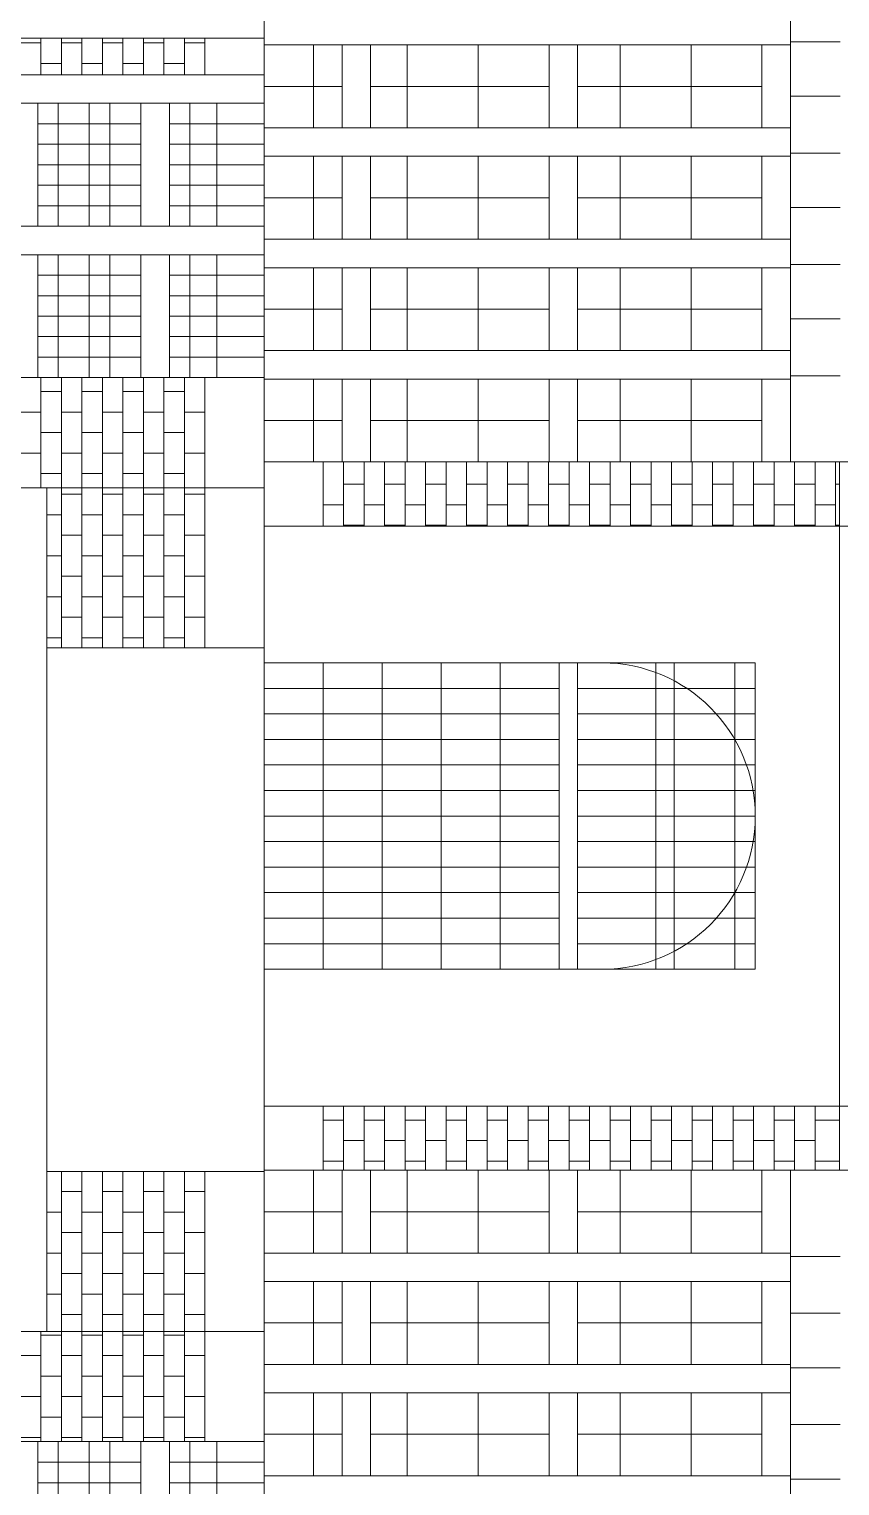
# Model space of a CAD drawing. Header units: inches. Extents: x -1530 to 385, y -443 to 699.
# Drawn here: x 183.15 to 184.634, y 31.073 to 33.737 of the extents above; entities that cross this region are included whole.
import ezdxf

# ---------------------------------------------------------------- set-up
doc = ezdxf.new("R2010")
doc.units = ezdxf.units.IN
doc.header["$LTSCALE"] = 0.5
doc.header["$MEASUREMENT"] = 0
doc.layers.add('03Cut', color=5, linetype='Continuous', lineweight=0)
doc.layers.add('04Score', color=2, linetype='Continuous', lineweight=0)

msp = doc.modelspace()

# ---------------------------------------------------------------- linework, layer by layer
at = {"layer": '03Cut'}
for p, q in [((183.5802, 34.7033), (183.5802, 29.528)), ((184.5434, 34.5222), (184.5434, 32.9457)), ((184.6342, 33.7139), (184.5434, 33.7139)), ((182.5428, 33.6534), (183.5802, 33.6534)), ((184.5434, 33.6142), (184.6342, 33.6142)), ((184.6342, 33.5103), (184.5434, 33.5103)), ((184.5434, 33.4106), (184.6342, 33.4106)), ((184.6342, 33.3067), (184.5434, 33.3067)), ((184.5434, 33.207), (184.6342, 33.207)), ((181.5461, 33.0996), (183.5802, 33.0996)), ((184.6342, 33.1031), (184.5434, 33.1031)), ((184.8742, 32.9457), (183.5802, 32.9457)), ((182.2862, 32.8984), (183.5802, 32.8984)), ((184.8742, 32.8283), (184.6334, 32.8283)), ((184.6334, 32.8283), (184.6334, 31.7679)), ((183.1827, 32.6058), (183.5802, 32.6058)), ((183.1827, 32.6058), (183.1827, 31.648)), ((184.8742, 31.7679), (184.6334, 31.7679)), ((183.1827, 31.648), (183.5802, 31.648)), ((184.8742, 31.6505), (183.5802, 31.6505)), ((184.5434, 30.0739), (184.5434, 31.6505)), ((184.6342, 31.493), (184.5434, 31.493)), ((184.5434, 31.3891), (184.6342, 31.3891)), ((182.2862, 31.3554), (183.5802, 31.3554)), ((184.6342, 31.2894), (184.5434, 31.2894)), ((184.5434, 31.1855), (184.6342, 31.1855)), ((181.2895, 31.1542), (183.5802, 31.1542)), ((184.6342, 31.0858), (184.5434, 31.0858))]:
    msp.add_line(p, q, dxfattribs=at)
at = {"layer": '04Score'}
for p, q in [((182.5835, 33.7205), (183.5802, 33.7205)), ((183.4721, 33.7205), (183.4721, 33.6534)), ((184.5434, 33.7079), (183.5802, 33.7079)), ((183.6709, 33.5564), (183.6709, 33.7079)), ((183.723, 33.7079), (183.723, 33.5564)), ((183.7751, 33.7079), (183.7751, 33.5564)), ((183.8418, 33.5564), (183.8418, 33.7079)), ((183.9717, 33.7079), (183.9717, 33.5564)), ((184.1016, 33.7079), (184.1016, 33.5564)), ((184.1537, 33.7079), (184.1537, 33.5564)), ((184.2315, 33.5564), (184.2315, 33.7079)), ((184.3614, 33.7079), (184.3614, 33.5564)), ((184.4912, 33.7079), (184.4912, 33.5564)), ((183.723, 33.6321), (183.5802, 33.6321)), ((183.7751, 33.6321), (184.1016, 33.6321)), ((184.1537, 33.6321), (184.4912, 33.6321)), ((183.5802, 33.6013), (182.6357, 33.6013)), ((183.1662, 33.6013), (183.1662, 33.3765)), ((183.2038, 33.6013), (183.2038, 33.3765)), ((183.2605, 33.6013), (183.2605, 33.3765)), ((183.2981, 33.6013), (183.2981, 33.3765)), ((183.3548, 33.3765), (183.3548, 33.6013)), ((183.407, 33.6013), (183.407, 33.3765)), ((183.4445, 33.6013), (183.4445, 33.3765)), ((183.4936, 33.6013), (183.4936, 33.3765)), ((183.3548, 33.5638), (183.1662, 33.5638)), ((183.5802, 33.5638), (183.407, 33.5638)), ((183.5802, 33.5564), (184.5434, 33.5564)), ((183.3548, 33.5263), (183.1662, 33.5263)), ((183.5802, 33.5263), (183.407, 33.5263)), ((183.1662, 33.4889), (183.3548, 33.4889)), ((183.407, 33.4889), (183.5802, 33.4889)), ((184.5434, 33.5043), (183.5802, 33.5043)), ((183.6709, 33.3528), (183.6709, 33.5043)), ((183.723, 33.5043), (183.723, 33.3528)), ((183.7751, 33.5043), (183.7751, 33.3528)), ((183.8418, 33.3528), (183.8418, 33.5043)), ((183.9717, 33.5043), (183.9717, 33.3528)), ((184.1016, 33.5043), (184.1016, 33.3528)), ((184.1537, 33.5043), (184.1537, 33.3528)), ((184.2315, 33.3528), (184.2315, 33.5043)), ((184.3614, 33.5043), (184.3614, 33.3528)), ((184.4912, 33.5043), (184.4912, 33.3528)), ((183.3548, 33.4514), (183.1662, 33.4514)), ((183.5802, 33.4514), (183.407, 33.4514)), ((183.723, 33.4285), (183.5802, 33.4285)), ((183.7751, 33.4285), (184.1016, 33.4285)), ((184.1537, 33.4285), (184.4912, 33.4285)), ((183.3548, 33.414), (183.1662, 33.414)), ((183.5802, 33.414), (183.407, 33.414)), ((183.5802, 33.3765), (182.6357, 33.3765)), ((183.5802, 33.3528), (184.5434, 33.3528)), ((183.5802, 33.3244), (182.6357, 33.3244)), ((183.1662, 33.3244), (183.1662, 33.0996)), ((183.2038, 33.3244), (183.2038, 33.0996)), ((183.2605, 33.3244), (183.2605, 33.0996)), ((183.2981, 33.3244), (183.2981, 33.0996)), ((183.3548, 33.0996), (183.3548, 33.3244)), ((183.407, 33.3244), (183.407, 33.0996)), ((183.4445, 33.3244), (183.4445, 33.0996)), ((183.4936, 33.3244), (183.4936, 33.0996)), ((184.5434, 33.3007), (183.5802, 33.3007)), ((183.6709, 33.1492), (183.6709, 33.3007)), ((183.723, 33.3007), (183.723, 33.1492)), ((183.7751, 33.3007), (183.7751, 33.1492)), ((183.8418, 33.1492), (183.8418, 33.3007)), ((183.9717, 33.3007), (183.9717, 33.1492)), ((184.1016, 33.3007), (184.1016, 33.1492)), ((184.1537, 33.3007), (184.1537, 33.1492)), ((184.2315, 33.1492), (184.2315, 33.3007)), ((184.3614, 33.3007), (184.3614, 33.1492)), ((184.4912, 33.3007), (184.4912, 33.1492)), ((183.3548, 33.2869), (183.1662, 33.2869)), ((183.5802, 33.2869), (183.407, 33.2869)), ((183.3548, 33.2495), (183.1662, 33.2495)), ((183.5802, 33.2495), (183.407, 33.2495)), ((183.723, 33.225), (183.5802, 33.225)), ((183.7751, 33.225), (184.1016, 33.225)), ((184.1537, 33.225), (184.4912, 33.225)), ((183.1662, 33.212), (183.3548, 33.212)), ((183.407, 33.212), (183.5802, 33.212)), ((183.3548, 33.1746), (183.1662, 33.1746)), ((183.5802, 33.1746), (183.407, 33.1746)), ((183.3548, 33.1371), (183.1662, 33.1371)), ((183.5802, 33.1371), (183.407, 33.1371)), ((183.5802, 33.1492), (184.5434, 33.1492)), ((183.4721, 32.6058), (183.4721, 33.0996)), ((184.5434, 33.0971), (183.5802, 33.0971)), ((183.6709, 32.9457), (183.6709, 33.0971)), ((183.723, 33.0971), (183.723, 32.9457)), ((183.7751, 33.0971), (183.7751, 32.9457)), ((183.8418, 32.9457), (183.8418, 33.0971)), ((183.9717, 33.0971), (183.9717, 32.9457)), ((184.1016, 33.0971), (184.1016, 32.9457)), ((184.1537, 33.0971), (184.1537, 32.9457)), ((184.2315, 32.9457), (184.2315, 33.0971)), ((184.3614, 33.0971), (184.3614, 32.9457)), ((184.4912, 33.0971), (184.4912, 32.9457)), ((183.723, 33.0214), (183.5802, 33.0214)), ((183.7751, 33.0214), (184.1016, 33.0214)), ((184.1537, 33.0214), (184.4912, 33.0214)), ((183.6884, 32.8283), (183.6884, 32.9457)), ((184.6334, 32.8283), (184.6334, 32.9457)), ((183.1827, 32.6058), (183.1827, 32.8984)), ((184.6334, 32.8283), (183.5802, 32.8283)), ((183.5802, 32.5782), (184.4789, 32.5782)), ((183.6882, 32.0179), (183.6882, 32.5782)), ((183.7962, 32.0179), (183.7962, 32.5782)), ((183.9042, 32.0179), (183.9042, 32.5782)), ((184.0122, 32.0179), (184.0122, 32.5782)), ((184.1202, 32.0179), (184.1202, 32.5782)), ((184.1537, 32.0179), (184.1537, 32.5782)), ((184.2972, 32.0179), (184.2972, 32.5782)), ((184.3307, 32.0179), (184.3307, 32.5782)), ((184.4414, 32.0179), (184.4414, 32.5782)), ((184.4789, 32.5782), (184.4789, 32.0179)), ((183.5802, 32.5315), (184.1202, 32.5315)), ((184.1537, 32.5315), (184.4789, 32.5315)), ((183.5802, 32.4848), (184.1202, 32.4848)), ((184.1537, 32.4848), (184.4789, 32.4848)), ((183.5802, 32.4381), (184.1202, 32.4381)), ((184.1537, 32.4381), (184.4789, 32.4381)), ((183.5802, 32.3914), (184.1202, 32.3914)), ((184.1537, 32.3914), (184.4789, 32.3914)), ((183.5802, 32.3448), (184.1202, 32.3448)), ((184.1537, 32.3448), (184.4789, 32.3448)), ((184.1202, 32.2981), (183.5802, 32.2981)), ((184.4789, 32.2981), (184.1537, 32.2981)), ((183.5802, 32.2514), (184.1202, 32.2514)), ((184.1537, 32.2514), (184.4789, 32.2514)), ((183.5802, 32.2047), (184.1202, 32.2047)), ((184.1537, 32.2047), (184.4789, 32.2047)), ((183.5802, 32.158), (184.1202, 32.158)), ((184.1537, 32.158), (184.4789, 32.158)), ((183.5802, 32.1113), (184.1202, 32.1113)), ((184.1537, 32.1113), (184.4789, 32.1113)), ((183.5802, 32.0646), (184.1202, 32.0646)), ((184.1537, 32.0646), (184.4789, 32.0646)), ((183.5802, 32.0179), (184.4789, 32.0179)), ((184.6334, 31.7679), (183.5802, 31.7679)), ((183.6884, 31.7679), (183.6884, 31.6505)), ((184.6334, 31.6505), (184.6334, 31.7679)), ((183.1827, 31.3554), (183.1827, 31.648)), ((183.4721, 31.648), (183.4721, 31.1542)), ((183.6709, 31.6505), (183.6709, 31.499)), ((183.723, 31.499), (183.723, 31.6505)), ((183.7751, 31.499), (183.7751, 31.6505)), ((183.8418, 31.6505), (183.8418, 31.499)), ((183.9717, 31.499), (183.9717, 31.6505)), ((184.1016, 31.499), (184.1016, 31.6505)), ((184.1537, 31.499), (184.1537, 31.6505)), ((184.2315, 31.6505), (184.2315, 31.499)), ((184.3614, 31.499), (184.3614, 31.6505)), ((184.4912, 31.499), (184.4912, 31.6505)), ((183.723, 31.5747), (183.5802, 31.5747)), ((183.7751, 31.5747), (184.1016, 31.5747)), ((184.1537, 31.5747), (184.4912, 31.5747)), ((184.5434, 31.499), (183.5802, 31.499)), ((183.5802, 31.4469), (184.5434, 31.4469)), ((183.6709, 31.4469), (183.6709, 31.2954)), ((183.723, 31.2954), (183.723, 31.4469)), ((183.7751, 31.2954), (183.7751, 31.4469)), ((183.8418, 31.4469), (183.8418, 31.2954)), ((183.9717, 31.2954), (183.9717, 31.4469)), ((184.1016, 31.2954), (184.1016, 31.4469)), ((184.1537, 31.2954), (184.1537, 31.4469)), ((184.2315, 31.4469), (184.2315, 31.2954)), ((184.3614, 31.2954), (184.3614, 31.4469)), ((184.4912, 31.2954), (184.4912, 31.4469)), ((183.723, 31.3712), (183.5802, 31.3712)), ((183.7751, 31.3712), (184.1016, 31.3712)), ((184.1537, 31.3712), (184.4912, 31.3712)), ((184.5434, 31.2954), (183.5802, 31.2954)), ((183.5802, 31.2433), (184.5434, 31.2433)), ((183.6709, 31.2433), (183.6709, 31.0919)), ((183.723, 31.0919), (183.723, 31.2433)), ((183.7751, 31.0919), (183.7751, 31.2433)), ((183.8418, 31.2433), (183.8418, 31.0919)), ((183.9717, 31.0919), (183.9717, 31.2433)), ((184.1016, 31.0919), (184.1016, 31.2433)), ((184.1537, 31.0919), (184.1537, 31.2433)), ((184.2315, 31.2433), (184.2315, 31.0919)), ((184.3614, 31.0919), (184.3614, 31.2433)), ((184.4912, 31.0919), (184.4912, 31.2433)), ((183.723, 31.1676), (183.5802, 31.1676)), ((183.7751, 31.1676), (184.1016, 31.1676)), ((184.1537, 31.1676), (184.4912, 31.1676)), ((183.1662, 30.9294), (183.1662, 31.1542)), ((183.2038, 30.9294), (183.2038, 31.1542)), ((183.2605, 30.9294), (183.2605, 31.1542)), ((183.2981, 30.9294), (183.2981, 31.1542)), ((183.3548, 31.1542), (183.3548, 30.9294)), ((183.407, 30.9294), (183.407, 31.1542)), ((183.4445, 30.9294), (183.4445, 31.1542)), ((183.4936, 30.9294), (183.4936, 31.1542)), ((183.3548, 31.1167), (183.1662, 31.1167)), ((183.5802, 31.1167), (183.407, 31.1167)), ((184.5434, 31.0919), (183.5802, 31.0919)), ((183.3548, 31.0792), (183.1662, 31.0792)), ((183.5802, 31.0792), (183.407, 31.0792))]:
    msp.add_line(p, q, dxfattribs=at)
at = {"layer": '04Score', "linetype": 'Continuous'}
for p, q in [((183.1721, 33.6534), (183.1721, 33.7205)), ((183.2096, 33.6534), (183.2096, 33.7205)), ((183.2471, 33.6534), (183.2471, 33.7205)), ((183.2846, 33.6534), (183.2846, 33.7205)), ((183.3221, 33.6534), (183.3221, 33.7205)), ((183.3596, 33.6534), (183.3596, 33.7205)), ((183.3971, 33.6534), (183.3971, 33.7205)), ((183.4346, 33.6534), (183.4346, 33.7205)), ((183.1721, 33.7116), (183.1346, 33.7116)), ((183.2471, 33.7116), (183.2096, 33.7116)), ((183.3221, 33.7116), (183.2846, 33.7116)), ((183.3971, 33.7116), (183.3596, 33.7116)), ((183.4721, 33.7116), (183.4346, 33.7116)), ((183.2096, 33.6741), (183.1721, 33.6741)), ((183.2846, 33.6741), (183.2471, 33.6741)), ((183.3596, 33.6741), (183.3221, 33.6741)), ((183.4346, 33.6741), (183.3971, 33.6741)), ((183.1721, 32.8984), (183.1721, 33.0996)), ((183.2096, 32.6058), (183.2096, 33.0996)), ((183.2471, 32.6058), (183.2471, 33.0996)), ((183.2846, 32.6058), (183.2846, 33.0996)), ((183.3221, 32.6058), (183.3221, 33.0996)), ((183.3596, 32.6058), (183.3596, 33.0996)), ((183.3971, 32.6058), (183.3971, 33.0996)), ((183.4346, 32.6058), (183.4346, 33.0996)), ((183.2096, 33.0741), (183.1721, 33.0741)), ((183.2846, 33.0741), (183.2471, 33.0741)), ((183.3596, 33.0741), (183.3221, 33.0741)), ((183.4346, 33.0741), (183.3971, 33.0741)), ((183.1721, 33.0366), (183.1346, 33.0366)), ((183.2471, 33.0366), (183.2096, 33.0366)), ((183.3221, 33.0366), (183.2846, 33.0366)), ((183.3971, 33.0366), (183.3596, 33.0366)), ((183.4721, 33.0366), (183.4346, 33.0366)), ((183.2096, 32.9991), (183.1721, 32.9991)), ((183.2846, 32.9991), (183.2471, 32.9991)), ((183.3596, 32.9991), (183.3221, 32.9991)), ((183.4346, 32.9991), (183.3971, 32.9991)), ((183.1721, 32.9616), (183.1346, 32.9616)), ((183.2471, 32.9616), (183.2096, 32.9616)), ((183.3221, 32.9616), (183.2846, 32.9616)), ((183.3971, 32.9616), (183.3596, 32.9616)), ((183.4721, 32.9616), (183.4346, 32.9616)), ((183.2096, 32.9241), (183.1721, 32.9241)), ((183.2846, 32.9241), (183.2471, 32.9241)), ((183.3596, 32.9241), (183.3221, 32.9241)), ((183.4346, 32.9241), (183.3971, 32.9241)), ((183.7259, 32.9457), (183.7259, 32.8283)), ((183.7634, 32.9457), (183.7634, 32.8283)), ((183.8009, 32.9457), (183.8009, 32.8283)), ((183.8384, 32.9457), (183.8384, 32.8283)), ((183.8759, 32.9457), (183.8759, 32.8283)), ((183.9134, 32.9457), (183.9134, 32.8283)), ((183.9509, 32.9457), (183.9509, 32.8283)), ((183.9884, 32.9457), (183.9884, 32.8283)), ((184.0259, 32.9457), (184.0259, 32.8283)), ((184.0634, 32.9457), (184.0634, 32.8283)), ((184.1009, 32.9457), (184.1009, 32.8283)), ((184.1384, 32.9457), (184.1384, 32.8283)), ((184.1759, 32.9457), (184.1759, 32.8283)), ((184.2134, 32.9457), (184.2134, 32.8283)), ((184.2509, 32.9457), (184.2509, 32.8283)), ((184.2884, 32.9457), (184.2884, 32.8283)), ((184.3259, 32.9457), (184.3259, 32.8283)), ((184.3634, 32.9457), (184.3634, 32.8283)), ((184.4009, 32.9457), (184.4009, 32.8283)), ((184.4384, 32.9457), (184.4384, 32.8283)), ((184.4759, 32.9457), (184.4759, 32.8283)), ((184.5134, 32.9457), (184.5134, 32.8283)), ((184.5509, 32.9457), (184.5509, 32.8283)), ((184.5884, 32.9457), (184.5884, 32.8283)), ((184.6259, 32.9457), (184.6259, 32.8283)), ((183.7259, 32.9047), (183.7634, 32.9047)), ((183.8009, 32.9047), (183.8384, 32.9047)), ((183.8759, 32.9047), (183.9134, 32.9047)), ((183.9509, 32.9047), (183.9884, 32.9047)), ((184.0259, 32.9047), (184.0634, 32.9047)), ((184.1009, 32.9047), (184.1384, 32.9047)), ((184.1759, 32.9047), (184.2134, 32.9047)), ((184.2509, 32.9047), (184.2884, 32.9047)), ((184.3259, 32.9047), (184.3634, 32.9047)), ((184.4009, 32.9047), (184.4384, 32.9047)), ((184.4759, 32.9047), (184.5134, 32.9047)), ((184.5509, 32.9047), (184.5884, 32.9047)), ((184.6259, 32.9047), (184.6334, 32.9047)), ((183.2471, 32.8866), (183.2096, 32.8866)), ((183.3221, 32.8866), (183.2846, 32.8866)), ((183.3971, 32.8866), (183.3596, 32.8866)), ((183.4721, 32.8866), (183.4346, 32.8866)), ((183.2096, 32.8491), (183.1827, 32.8491)), ((183.2846, 32.8491), (183.2471, 32.8491)), ((183.3596, 32.8491), (183.3221, 32.8491)), ((183.4346, 32.8491), (183.3971, 32.8491)), ((183.6884, 32.8672), (183.7259, 32.8672)), ((183.7634, 32.8672), (183.8009, 32.8672)), ((183.8384, 32.8672), (183.8759, 32.8672)), ((183.9134, 32.8672), (183.9509, 32.8672)), ((183.9884, 32.8672), (184.0259, 32.8672)), ((184.0634, 32.8672), (184.1009, 32.8672)), ((184.1384, 32.8672), (184.1759, 32.8672)), ((184.2134, 32.8672), (184.2509, 32.8672)), ((184.2884, 32.8672), (184.3259, 32.8672)), ((184.3634, 32.8672), (184.4009, 32.8672)), ((184.4384, 32.8672), (184.4759, 32.8672)), ((184.5134, 32.8672), (184.5509, 32.8672)), ((184.5884, 32.8672), (184.6259, 32.8672)), ((183.7259, 32.8297), (183.7634, 32.8297)), ((183.8009, 32.8297), (183.8384, 32.8297)), ((183.8759, 32.8297), (183.9134, 32.8297)), ((183.9509, 32.8297), (183.9884, 32.8297)), ((184.0259, 32.8297), (184.0634, 32.8297)), ((184.1009, 32.8297), (184.1384, 32.8297)), ((184.1759, 32.8297), (184.2134, 32.8297)), ((184.2509, 32.8297), (184.2884, 32.8297)), ((184.3259, 32.8297), (184.3634, 32.8297)), ((184.4009, 32.8297), (184.4384, 32.8297)), ((184.4759, 32.8297), (184.5134, 32.8297)), ((184.5509, 32.8297), (184.5884, 32.8297)), ((184.6259, 32.8297), (184.6334, 32.8297)), ((183.2471, 32.8116), (183.2096, 32.8116)), ((183.3221, 32.8116), (183.2846, 32.8116)), ((183.3971, 32.8116), (183.3596, 32.8116)), ((183.4721, 32.8116), (183.4346, 32.8116)), ((183.2096, 32.7741), (183.1827, 32.7741)), ((183.2846, 32.7741), (183.2471, 32.7741)), ((183.3596, 32.7741), (183.3221, 32.7741)), ((183.4346, 32.7741), (183.3971, 32.7741)), ((183.2471, 32.7366), (183.2096, 32.7366)), ((183.3221, 32.7366), (183.2846, 32.7366)), ((183.3971, 32.7366), (183.3596, 32.7366)), ((183.4721, 32.7366), (183.4346, 32.7366)), ((183.2096, 32.6991), (183.1827, 32.6991)), ((183.2846, 32.6991), (183.2471, 32.6991)), ((183.3596, 32.6991), (183.3221, 32.6991)), ((183.4346, 32.6991), (183.3971, 32.6991)), ((183.2471, 32.6616), (183.2096, 32.6616)), ((183.3221, 32.6616), (183.2846, 32.6616)), ((183.3971, 32.6616), (183.3596, 32.6616)), ((183.4721, 32.6616), (183.4346, 32.6616)), ((183.2096, 32.6241), (183.1827, 32.6241)), ((183.2846, 32.6241), (183.2471, 32.6241)), ((183.3596, 32.6241), (183.3221, 32.6241)), ((183.4346, 32.6241), (183.3971, 32.6241)), ((183.7259, 31.7679), (183.7259, 31.6505)), ((183.7634, 31.7679), (183.7634, 31.6505)), ((183.8009, 31.7679), (183.8009, 31.6505)), ((183.8384, 31.7679), (183.8384, 31.6505)), ((183.8759, 31.7679), (183.8759, 31.6505)), ((183.9134, 31.7679), (183.9134, 31.6505)), ((183.9509, 31.7679), (183.9509, 31.6505)), ((183.9884, 31.7679), (183.9884, 31.6505)), ((184.0259, 31.7679), (184.0259, 31.6505)), ((184.0634, 31.7679), (184.0634, 31.6505)), ((184.1009, 31.7679), (184.1009, 31.6505)), ((184.1384, 31.7679), (184.1384, 31.6505)), ((184.1759, 31.7679), (184.1759, 31.6505)), ((184.2134, 31.7679), (184.2134, 31.6505)), ((184.2509, 31.7679), (184.2509, 31.6505)), ((184.2884, 31.7679), (184.2884, 31.6505)), ((184.3259, 31.7679), (184.3259, 31.6505)), ((184.3634, 31.7679), (184.3634, 31.6505)), ((184.4009, 31.7679), (184.4009, 31.6505)), ((184.4384, 31.7679), (184.4384, 31.6505)), ((184.4759, 31.7679), (184.4759, 31.6505)), ((184.5134, 31.7679), (184.5134, 31.6505)), ((184.5509, 31.7679), (184.5509, 31.6505)), ((184.5884, 31.7679), (184.5884, 31.6505)), ((183.6884, 31.7422), (183.7259, 31.7422)), ((183.7634, 31.7422), (183.8009, 31.7422)), ((183.8384, 31.7422), (183.8759, 31.7422)), ((183.9134, 31.7422), (183.9509, 31.7422)), ((183.9884, 31.7422), (184.0259, 31.7422)), ((184.0634, 31.7422), (184.1009, 31.7422)), ((184.1384, 31.7422), (184.1759, 31.7422)), ((184.2134, 31.7422), (184.2509, 31.7422)), ((184.2884, 31.7422), (184.3259, 31.7422)), ((184.3634, 31.7422), (184.4009, 31.7422)), ((184.4384, 31.7422), (184.4759, 31.7422)), ((184.5134, 31.7422), (184.5509, 31.7422)), ((184.5884, 31.7422), (184.6334, 31.7422)), ((183.7259, 31.7047), (183.7634, 31.7047)), ((183.8009, 31.7047), (183.8384, 31.7047)), ((183.8759, 31.7047), (183.9134, 31.7047)), ((183.9509, 31.7047), (183.9884, 31.7047)), ((184.0259, 31.7047), (184.0634, 31.7047)), ((184.1009, 31.7047), (184.1384, 31.7047)), ((184.1759, 31.7047), (184.2134, 31.7047)), ((184.2509, 31.7047), (184.2884, 31.7047)), ((184.3259, 31.7047), (184.3634, 31.7047)), ((184.4009, 31.7047), (184.4384, 31.7047)), ((184.4759, 31.7047), (184.5134, 31.7047)), ((184.5509, 31.7047), (184.5884, 31.7047)), ((183.2096, 31.1542), (183.2096, 31.648)), ((183.2471, 31.1542), (183.2471, 31.648)), ((183.2846, 31.1542), (183.2846, 31.648)), ((183.3221, 31.1542), (183.3221, 31.648)), ((183.3596, 31.1542), (183.3596, 31.648)), ((183.3971, 31.1542), (183.3971, 31.648)), ((183.4346, 31.1542), (183.4346, 31.648)), ((183.6884, 31.6672), (183.7259, 31.6672)), ((183.7634, 31.6672), (183.8009, 31.6672)), ((183.8384, 31.6672), (183.8759, 31.6672)), ((183.9134, 31.6672), (183.9509, 31.6672)), ((183.9884, 31.6672), (184.0259, 31.6672)), ((184.0634, 31.6672), (184.1009, 31.6672)), ((184.1384, 31.6672), (184.1759, 31.6672)), ((184.2134, 31.6672), (184.2509, 31.6672)), ((184.2884, 31.6672), (184.3259, 31.6672)), ((184.3634, 31.6672), (184.4009, 31.6672)), ((184.4384, 31.6672), (184.4759, 31.6672)), ((184.5134, 31.6672), (184.5509, 31.6672)), ((184.5884, 31.6672), (184.6334, 31.6672)), ((183.2471, 31.6116), (183.2096, 31.6116)), ((183.3221, 31.6116), (183.2846, 31.6116)), ((183.3971, 31.6116), (183.3596, 31.6116)), ((183.4721, 31.6116), (183.4346, 31.6116)), ((183.2096, 31.5741), (183.1827, 31.5741)), ((183.2846, 31.5741), (183.2471, 31.5741)), ((183.3596, 31.5741), (183.3221, 31.5741)), ((183.4346, 31.5741), (183.3971, 31.5741)), ((183.2471, 31.5366), (183.2096, 31.5366)), ((183.3221, 31.5366), (183.2846, 31.5366)), ((183.3971, 31.5366), (183.3596, 31.5366)), ((183.4721, 31.5366), (183.4346, 31.5366)), ((183.2096, 31.4991), (183.1827, 31.4991)), ((183.2846, 31.4991), (183.2471, 31.4991)), ((183.3596, 31.4991), (183.3221, 31.4991)), ((183.4346, 31.4991), (183.3971, 31.4991)), ((183.2471, 31.4616), (183.2096, 31.4616)), ((183.3221, 31.4616), (183.2846, 31.4616)), ((183.3971, 31.4616), (183.3596, 31.4616)), ((183.4721, 31.4616), (183.4346, 31.4616)), ((183.2096, 31.4241), (183.1827, 31.4241)), ((183.2846, 31.4241), (183.2471, 31.4241)), ((183.3596, 31.4241), (183.3221, 31.4241)), ((183.4346, 31.4241), (183.3971, 31.4241)), ((183.2471, 31.3866), (183.2096, 31.3866)), ((183.3221, 31.3866), (183.2846, 31.3866)), ((183.3971, 31.3866), (183.3596, 31.3866)), ((183.4721, 31.3866), (183.4346, 31.3866)), ((183.1721, 31.1542), (183.1721, 31.3554)), ((183.2096, 31.3491), (183.1721, 31.3491)), ((183.2846, 31.3491), (183.2471, 31.3491)), ((183.3596, 31.3491), (183.3221, 31.3491)), ((183.4346, 31.3491), (183.3971, 31.3491)), ((183.1721, 31.3116), (183.1346, 31.3116)), ((183.2471, 31.3116), (183.2096, 31.3116)), ((183.3221, 31.3116), (183.2846, 31.3116)), ((183.3971, 31.3116), (183.3596, 31.3116)), ((183.4721, 31.3116), (183.4346, 31.3116)), ((183.2096, 31.2741), (183.1721, 31.2741)), ((183.2846, 31.2741), (183.2471, 31.2741)), ((183.3596, 31.2741), (183.3221, 31.2741)), ((183.4346, 31.2741), (183.3971, 31.2741)), ((183.1721, 31.2366), (183.1346, 31.2366)), ((183.2471, 31.2366), (183.2096, 31.2366)), ((183.3221, 31.2366), (183.2846, 31.2366)), ((183.3971, 31.2366), (183.3596, 31.2366)), ((183.4721, 31.2366), (183.4346, 31.2366)), ((183.2096, 31.1991), (183.1721, 31.1991)), ((183.2846, 31.1991), (183.2471, 31.1991)), ((183.3596, 31.1991), (183.3221, 31.1991)), ((183.4346, 31.1991), (183.3971, 31.1991)), ((183.1721, 31.1616), (183.1346, 31.1616)), ((183.2471, 31.1616), (183.2096, 31.1616)), ((183.3221, 31.1616), (183.2846, 31.1616)), ((183.3971, 31.1616), (183.3596, 31.1616)), ((183.4721, 31.1616), (183.4346, 31.1616))]:
    msp.add_line(p, q, dxfattribs=at)
at = {"layer": '04Score'}
msp.add_arc((184.1988, 32.2981), 0.2801, 270, 90, dxfattribs=at)

doc.saveas('drawing.dxf')
